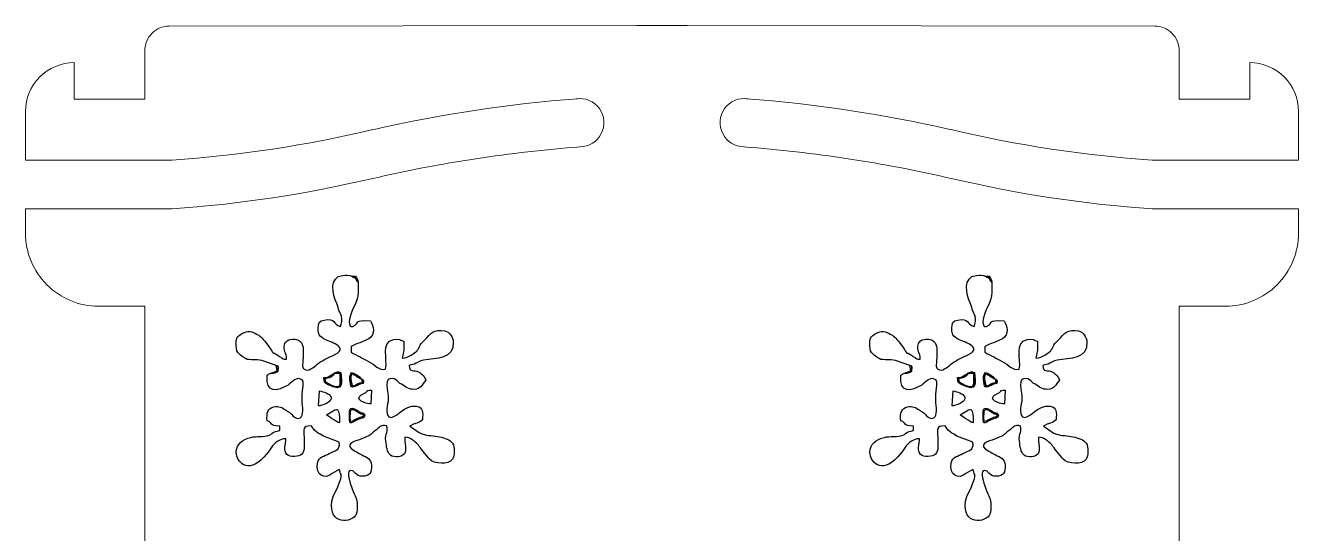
# Model space of a CAD drawing. Header units: centimetres. Extents: x -30.2 to 10.2, y 0.4 to 20.1.
# Drawn here: x -19.16 to -13.94, y 6.7 to 8.79 of the extents above; entities that cross this region are included whole.
import ezdxf

# ---------------------------------------------------------------- set-up
doc = ezdxf.new("R2010")
doc.units = ezdxf.units.CM
doc.header["$MEASUREMENT"] = 0
doc.layers.add('Layer 1', color=7, linetype='Continuous')

msp = doc.modelspace()

# ---------------------------------------------------------------- linework, layer by layer
at = {"layer": 'Layer 1', "color": 1, "lineweight": 9}
for points, knots in [([(-18.6726, 8.68265), (-18.6726, 8.70916), (-18.66206, 8.7346), (-18.64331, 8.75335), (-18.64331, 8.75335), (-18.62456, 8.7721), (-18.59912, 8.78264), (-18.5726, 8.78264)], [0, 0, 0, 0, 0.3333333, 0.3333333, 0.3333333, 0.3333333, 1, 1, 1, 1]), ([(-14.42891, 8.68265), (-14.42891, 8.70916), (-14.43945, 8.7346), (-14.4582, 8.75335), (-14.4582, 8.75335), (-14.47695, 8.7721), (-14.50239, 8.78264), (-14.52891, 8.78264)], [0, 0, 0, 0, 0.3333333, 0.3333333, 0.3333333, 0.3333333, 1, 1, 1, 1]), ([(-19.16256, 8.43265), (-19.16256, 8.48568), (-19.14149, 8.53655), (-19.10398, 8.57406), (-19.10398, 8.57406), (-19.06647, 8.61158), (-19.0156, 8.63264), (-18.96256, 8.63264)], [0, 0, 0, 0, 0.3333333, 0.3333333, 0.3333333, 0.3333333, 1, 1, 1, 1]), ([(-13.93895, 8.43265), (-13.93895, 8.48568), (-13.96002, 8.53655), (-13.99753, 8.57406), (-13.99753, 8.57406), (-14.03504, 8.61158), (-14.08591, 8.63264), (-14.13895, 8.63264)], [0, 0, 0, 0, 0.3333333, 0.3333333, 0.3333333, 0.3333333, 1, 1, 1, 1]), ([(-16.90283, 8.48443), (-16.86604, 8.49), (-16.82921, 8.4745), (-16.80748, 8.44428), (-16.80748, 8.44428), (-16.78576, 8.41406), (-16.78279, 8.37422), (-16.79981, 8.3411), (-16.79981, 8.3411), (-16.81682, 8.30801), (-16.85093, 8.2872), (-16.88815, 8.28726)], [0, 0, 0, 0, 0.25, 0.25, 0.25, 0.25, 0.5, 0.5, 0.5, 0.5, 1, 1, 1, 1]), ([(-16.19868, 8.48443), (-16.23547, 8.49), (-16.2723, 8.4745), (-16.29403, 8.44428), (-16.29403, 8.44428), (-16.31575, 8.41406), (-16.31872, 8.37422), (-16.3017, 8.3411), (-16.3017, 8.3411), (-16.28469, 8.30801), (-16.25058, 8.2872), (-16.21336, 8.28726)], [0, 0, 0, 0, 0.25, 0.25, 0.25, 0.25, 0.5, 0.5, 0.5, 0.5, 1, 1, 1, 1]), ([(-18.86256, 7.63268), (-18.94212, 7.63268), (-19.01843, 7.6643), (-19.07469, 7.72055), (-19.07469, 7.72055), (-19.13095, 7.77682), (-19.16256, 7.85312), (-19.16256, 7.93269)], [0, 0, 0, 0, 0.3333333, 0.3333333, 0.3333333, 0.3333333, 1, 1, 1, 1]), ([(-14.23895, 7.63268), (-14.15939, 7.63268), (-14.08308, 7.6643), (-14.02682, 7.72055), (-14.02682, 7.72055), (-13.97056, 7.77682), (-13.93895, 7.85312), (-13.93895, 7.93269)], [0, 0, 0, 0, 0.3333333, 0.3333333, 0.3333333, 0.3333333, 1, 1, 1, 1])]:
    msp.add_open_spline(points, degree=3, knots=knots, dxfattribs=at)
at = {"layer": 'Layer 1', "color": 242, "lineweight": 9}
for points in [[(-18.5726, 8.78264), (-18.5726, 8.78264), (-16.65374, 8.78535), (-16.65374, 8.78535)], [(-14.52891, 8.78264), (-14.52891, 8.78264), (-16.44777, 8.78535), (-16.44777, 8.78535)]]:
    msp.add_open_spline(points, degree=3, dxfattribs=at)
at = {"layer": 'Layer 1', "color": 1, "lineweight": 9}
for points in [[(-16.65374, 8.78535), (-16.65374, 8.78535), (-16.44777, 8.78535), (-16.44777, 8.78535)], [(-18.6726, 8.48265), (-18.6726, 8.48265), (-18.6726, 8.68265), (-18.6726, 8.68265)], [(-14.42891, 8.48265), (-14.42891, 8.48265), (-14.42891, 8.68265), (-14.42891, 8.68265)], [(-18.96254, 8.48265), (-18.96254, 8.48265), (-18.96254, 8.63264), (-18.96254, 8.63264)], [(-14.13897, 8.48265), (-14.13897, 8.48265), (-14.13897, 8.63264), (-14.13897, 8.63264)], [(-18.6726, 8.48265), (-18.6726, 8.48265), (-18.9626, 8.48265), (-18.9626, 8.48265)], [(-17.73758, 8.35705), (-17.46126, 8.42037), (-17.18056, 8.4629), (-16.89788, 8.48428)], [(-15.36393, 8.35705), (-15.64025, 8.42037), (-15.92095, 8.4629), (-16.20363, 8.48428)], [(-14.42891, 8.48265), (-14.42891, 8.48265), (-14.13891, 8.48265), (-14.13891, 8.48265)], [(-19.16256, 8.23265), (-19.16256, 8.23265), (-19.16256, 8.43265), (-19.16256, 8.43265)], [(-13.93895, 8.23265), (-13.93895, 8.23265), (-13.93895, 8.43265), (-13.93895, 8.43265)], [(-17.73764, 8.35765), (-18.00868, 8.29307), (-18.28463, 8.25126), (-18.56263, 8.23265)], [(-15.36387, 8.35765), (-15.09283, 8.29307), (-14.81688, 8.25126), (-14.53888, 8.23265)], [(-17.73758, 8.15702), (-17.45772, 8.22182), (-17.17333, 8.26523), (-16.88688, 8.2869)], [(-15.36393, 8.15702), (-15.64379, 8.22182), (-15.92818, 8.26523), (-16.21463, 8.2869)], [(-18.56257, 8.23265), (-18.56257, 8.23265), (-19.16257, 8.23265), (-19.16257, 8.23265)], [(-14.53894, 8.23265), (-14.53894, 8.23265), (-13.93894, 8.23265), (-13.93894, 8.23265)], [(-17.73758, 8.15766), (-18.00862, 8.09308), (-18.28457, 8.05128), (-18.56257, 8.03266)], [(-15.36393, 8.15766), (-15.09289, 8.09308), (-14.81694, 8.05128), (-14.53894, 8.03266)], [(-18.56257, 8.03268), (-18.56257, 8.03268), (-19.16257, 8.03268), (-19.16257, 8.03268)], [(-19.16256, 7.93269), (-19.16256, 7.93269), (-19.16256, 8.03268), (-19.16256, 8.03268)], [(-14.53894, 8.03268), (-14.53894, 8.03268), (-13.93894, 8.03268), (-13.93894, 8.03268)], [(-13.93895, 7.93269), (-13.93895, 7.93269), (-13.93895, 8.03268), (-13.93895, 8.03268)], [(-18.67261, 7.63268), (-18.67261, 7.63268), (-18.86264, 7.63268), (-18.86264, 7.63268)], [(-18.67261, 7.63271), (-18.67261, 7.63271), (-18.67261, 4.6799), (-18.67261, 4.6799)], [(-14.4289, 7.63271), (-14.4289, 7.63271), (-14.4289, 4.6799), (-14.4289, 4.6799)], [(-14.4289, 7.63268), (-14.4289, 7.63268), (-14.23887, 7.63268), (-14.23887, 7.63268)]]:
    msp.add_open_spline(points, degree=3, dxfattribs=at)
at = {"layer": 'Layer 1', "color": 250}
for points in [[(-18.1334, 7.38967), (-18.12598, 7.38713), (-18.13016, 7.3903), (-18.12574, 7.3852), (-18.12574, 7.3852), (-18.12574, 7.3852), (-18.1271, 7.36466), (-18.1271, 7.36466), (-18.1271, 7.36466), (-18.14028, 7.35754), (-18.1383, 7.35853), (-18.15788, 7.35627), (-18.15788, 7.35627), (-18.1671, 7.35345), (-18.16348, 7.35432), (-18.17107, 7.34917), (-18.17107, 7.34917), (-18.1776, 7.27186), (-18.12919, 7.28287), (-18.08519, 7.30905), (-18.08519, 7.30905), (-18.06757, 7.31953), (-18.05159, 7.34696), (-18.0277, 7.33057), (-18.0277, 7.33057), (-18.01643, 7.32283), (-18.02768, 7.29859), (-18.02768, 7.25578), (-18.02768, 7.25578), (-18.02767, 7.23477), (-18.02024, 7.19083), (-18.02933, 7.17946), (-18.02933, 7.17946), (-18.03668, 7.17026), (-18.04848, 7.16949), (-18.0585, 7.17674), (-18.0585, 7.17674), (-18.06868, 7.18412), (-18.07134, 7.19229), (-18.08206, 7.19865), (-18.08206, 7.19865), (-18.08799, 7.20218), (-18.08893, 7.20221), (-18.0951, 7.20675), (-18.0951, 7.20675), (-18.11059, 7.21816), (-18.12088, 7.22293), (-18.14366, 7.21957), (-18.14366, 7.21957), (-18.16814, 7.21598), (-18.17405, 7.19313), (-18.17107, 7.1624), (-18.17107, 7.1624), (-18.14401, 7.15499), (-18.1672, 7.14053), (-18.11868, 7.14039), (-18.11868, 7.14039), (-18.11938, 7.11523), (-18.11436, 7.12599), (-18.13646, 7.11818), (-18.13646, 7.11818), (-18.1553, 7.11152), (-18.15046, 7.10836), (-18.16288, 7.10297), (-18.16288, 7.10297), (-18.18225, 7.09459), (-18.21679, 7.10009), (-18.23829, 7.09421), (-18.23829, 7.09421), (-18.27252, 7.08487), (-18.29744, 7.06952), (-18.29743, 7.03188), (-18.29743, 7.03188), (-18.29743, 6.99603), (-18.25218, 6.94053), (-18.1845, 7.0128), (-18.1845, 7.0128), (-18.15628, 7.04291), (-18.15174, 7.06544), (-18.12701, 7.07805), (-18.12701, 7.07805), (-18.11315, 7.08512), (-18.11212, 7.08881), (-18.0948, 7.08887), (-18.0948, 7.08887), (-18.09347, 7.06655), (-18.10595, 7.0402), (-18.08946, 7.02359), (-18.08946, 7.02359), (-18.07727, 7.01128), (-18.04005, 7.01432), (-18.02848, 7.02477), (-18.02848, 7.02477), (-18.01465, 7.03726), (-18.0189, 7.07061), (-18.01923, 7.0951), (-18.01923, 7.0951), (-18.01967, 7.12807), (-18.02922, 7.14142), (-17.98919, 7.14142), (-17.98919, 7.14142), (-17.98109, 7.12533), (-17.95713, 7.1065), (-17.94034, 7.09981), (-17.94034, 7.09981), (-17.94034, 7.09981), (-17.87478, 7.07394), (-17.87478, 7.07394), (-17.87478, 7.07394), (-17.87112, 7.03848), (-17.89175, 7.04144), (-17.91613, 7.02752), (-17.91613, 7.02752), (-17.93515, 7.01666), (-17.9606, 7.01511), (-17.96461, 6.9895), (-17.96461, 6.9895), (-17.97253, 6.93896), (-17.93517, 6.9187), (-17.90462, 6.94627), (-17.90462, 6.94627), (-17.90462, 6.94627), (-17.87482, 6.96229), (-17.87482, 6.96229), (-17.87482, 6.96229), (-17.87425, 6.96155), (-17.87364, 6.9612), (-17.87345, 6.95983), (-17.87345, 6.95983), (-17.86976, 6.93312), (-17.85665, 6.95205), (-17.88137, 6.89188), (-17.88137, 6.89188), (-17.88137, 6.89188), (-17.90064, 6.85185), (-17.90064, 6.85185), (-17.90064, 6.85185), (-17.93227, 6.7387), (-17.83409, 6.73829), (-17.80865, 6.77335), (-17.80865, 6.77335), (-17.79855, 6.78727), (-17.80095, 6.82367), (-17.80426, 6.84033), (-17.80426, 6.84033), (-17.80499, 6.84396), (-17.86664, 6.97426), (-17.82048, 6.95721), (-17.82048, 6.95721), (-17.81125, 6.95382), (-17.81801, 6.95521), (-17.80929, 6.94694), (-17.80929, 6.94694), (-17.8018, 6.93985), (-17.79351, 6.93479), (-17.78046, 6.93476), (-17.78046, 6.93476), (-17.74898, 6.93466), (-17.74111, 6.95057), (-17.74268, 6.9795), (-17.74268, 6.9795), (-17.74421, 7.00775), (-17.76193, 7.01181), (-17.78282, 7.02214), (-17.78282, 7.02214), (-17.79343, 7.02737), (-17.79887, 7.03254), (-17.80912, 7.03782), (-17.80912, 7.03782), (-17.86251, 7.06528), (-17.80726, 7.07913), (-17.79638, 7.08331), (-17.79638, 7.08331), (-17.79638, 7.08331), (-17.75411, 7.10047), (-17.75411, 7.10047), (-17.75411, 7.10047), (-17.74617, 7.10453), (-17.7448, 7.10676), (-17.7385, 7.11251), (-17.7385, 7.11251), (-17.73153, 7.11886), (-17.72852, 7.12066), (-17.72081, 7.12643), (-17.72081, 7.12643), (-17.70825, 7.13585), (-17.70132, 7.14755), (-17.6814, 7.14142), (-17.6814, 7.14142), (-17.67055, 7.11692), (-17.68876, 7.11317), (-17.68401, 7.07869), (-17.68401, 7.07869), (-17.68109, 7.05749), (-17.67942, 7.03397), (-17.6649, 7.02161), (-17.6649, 7.02161), (-17.65045, 7.00929), (-17.61732, 7.01218), (-17.6076, 7.02686), (-17.6076, 7.02686), (-17.59761, 7.04195), (-17.60654, 7.07322), (-17.60654, 7.09492), (-17.60654, 7.09492), (-17.59049, 7.09471), (-17.58678, 7.09159), (-17.57723, 7.08488), (-17.57723, 7.08488), (-17.55468, 7.06907), (-17.55229, 7.0653), (-17.53703, 7.04427), (-17.53703, 7.04427), (-17.53703, 7.04427), (-17.50886, 7.0096), (-17.50886, 7.0096), (-17.50886, 7.0096), (-17.50818, 7.00886), (-17.50619, 7.00672), (-17.50549, 7.00599), (-17.50549, 7.00599), (-17.48391, 6.98386), (-17.42655, 6.98018), (-17.41056, 7.00467), (-17.41056, 7.00467), (-17.40242, 7.01714), (-17.39925, 7.05483), (-17.4099, 7.07024), (-17.4099, 7.07024), (-17.41969, 7.08439), (-17.44349, 7.09233), (-17.46329, 7.09672), (-17.46329, 7.09672), (-17.48449, 7.10139), (-17.5145, 7.10055), (-17.53271, 7.10777), (-17.53271, 7.10777), (-17.56082, 7.1189), (-17.56829, 7.13096), (-17.585, 7.13987), (-17.585, 7.13987), (-17.5843, 7.14046), (-17.58315, 7.14215), (-17.58278, 7.14148), (-17.58278, 7.14148), (-17.58278, 7.14148), (-17.57353, 7.14704), (-17.57353, 7.14704), (-17.57353, 7.14704), (-17.56424, 7.15127), (-17.56595, 7.14934), (-17.55722, 7.15207), (-17.55722, 7.15207), (-17.5458, 7.15564), (-17.54199, 7.15987), (-17.53309, 7.16591), (-17.53309, 7.16591), (-17.53267, 7.19955), (-17.52871, 7.2157), (-17.55826, 7.22208), (-17.55826, 7.22208), (-17.60869, 7.23293), (-17.64914, 7.16049), (-17.67187, 7.17874), (-17.67187, 7.17874), (-17.68667, 7.19065), (-17.67579, 7.2301), (-17.67388, 7.2506), (-17.67388, 7.2506), (-17.67161, 7.27464), (-17.69885, 7.35156), (-17.64973, 7.33428), (-17.64973, 7.33428), (-17.63905, 7.33051), (-17.63407, 7.3216), (-17.62599, 7.31595), (-17.62599, 7.31595), (-17.61854, 7.31074), (-17.62677, 7.31645), (-17.61942, 7.31213), (-17.61942, 7.31213), (-17.60223, 7.30199), (-17.59086, 7.29044), (-17.56709, 7.29145), (-17.56709, 7.29145), (-17.54018, 7.29257), (-17.53653, 7.31023), (-17.51946, 7.32925), (-17.51946, 7.32925), (-17.52187, 7.33869), (-17.53856, 7.3578), (-17.54756, 7.36232), (-17.54756, 7.36232), (-17.57232, 7.37474), (-17.58659, 7.35661), (-17.58804, 7.38947), (-17.58804, 7.38947), (-17.57816, 7.39457), (-17.57038, 7.39274), (-17.5589, 7.39843), (-17.5589, 7.39843), (-17.54486, 7.40535), (-17.54799, 7.40784), (-17.52903, 7.41084), (-17.52903, 7.41084), (-17.47871, 7.41878), (-17.40215, 7.41598), (-17.40702, 7.4864), (-17.40702, 7.4864), (-17.40829, 7.50482), (-17.42361, 7.52809), (-17.4415, 7.53142), (-17.4415, 7.53142), (-17.48802, 7.54008), (-17.49897, 7.52176), (-17.52479, 7.49338), (-17.52479, 7.49338), (-17.53247, 7.48493), (-17.53714, 7.48372), (-17.54252, 7.47303), (-17.54252, 7.47303), (-17.55482, 7.4486), (-17.55667, 7.44604), (-17.57928, 7.43243), (-17.57928, 7.43243), (-17.59017, 7.42588), (-17.60174, 7.42071), (-17.61648, 7.41968), (-17.61648, 7.41968), (-17.60937, 7.45755), (-17.6089, 7.44295), (-17.61004, 7.4891), (-17.61004, 7.4891), (-17.62569, 7.49291), (-17.62893, 7.50031), (-17.65282, 7.49547), (-17.65282, 7.49547), (-17.70602, 7.48468), (-17.67536, 7.41669), (-17.68489, 7.37366), (-17.68489, 7.37366), (-17.71559, 7.36937), (-17.72496, 7.39095), (-17.75541, 7.40631), (-17.75541, 7.40631), (-17.76799, 7.41267), (-17.77736, 7.41787), (-17.7898, 7.42444), (-17.7898, 7.42444), (-17.80221, 7.43097), (-17.81521, 7.4372), (-17.82588, 7.44362), (-17.82588, 7.44362), (-17.82588, 7.44362), (-17.82577, 7.46671), (-17.82577, 7.46671), (-17.82577, 7.46671), (-17.80545, 7.479), (-17.7761, 7.48703), (-17.75403, 7.49913), (-17.75403, 7.49913), (-17.72466, 7.51522), (-17.73498, 7.55248), (-17.74645, 7.57304), (-17.74645, 7.57304), (-17.82196, 7.57634), (-17.78593, 7.56487), (-17.819, 7.54981), (-17.819, 7.54981), (-17.82951, 7.54502), (-17.83458, 7.55516), (-17.83374, 7.57022), (-17.83374, 7.57022), (-17.83157, 7.6095), (-17.8037, 7.64084), (-17.79858, 7.67572), (-17.79858, 7.67572), (-17.79642, 7.6904), (-17.79791, 7.71557), (-17.79789, 7.73136), (-17.79789, 7.73136), (-17.79789, 7.73136), (-17.80359, 7.73972), (-17.80359, 7.73972), (-17.80359, 7.73972), (-17.80695, 7.74515), (-17.8029, 7.74102), (-17.80749, 7.74631), (-17.80749, 7.74631), (-17.81328, 7.753), (-17.81163, 7.74896), (-17.82294, 7.75596), (-17.82294, 7.75596), (-17.83204, 7.76058), (-17.84853, 7.76008), (-17.86092, 7.75898), (-17.86092, 7.75898), (-17.91767, 7.75394), (-17.90208, 7.68026), (-17.88542, 7.64355), (-17.88542, 7.64355), (-17.87969, 7.63095), (-17.8796, 7.62516), (-17.8748, 7.61206), (-17.8748, 7.61206), (-17.87287, 7.60679), (-17.87022, 7.60284), (-17.86802, 7.59784), (-17.86802, 7.59784), (-17.86491, 7.59086), (-17.86726, 7.60057), (-17.86539, 7.59072), (-17.86539, 7.59072), (-17.86303, 7.57842), (-17.86525, 7.5598), (-17.87045, 7.54902), (-17.87045, 7.54902), (-17.90144, 7.56127), (-17.89007, 7.58382), (-17.93662, 7.57599), (-17.93662, 7.57599), (-17.95808, 7.57237), (-17.96119, 7.56283), (-17.96164, 7.5427), (-17.96164, 7.5427), (-17.96216, 7.52048), (-17.95821, 7.50869), (-17.9325, 7.49575), (-17.9325, 7.49575), (-17.90555, 7.4822), (-17.82784, 7.46364), (-17.90207, 7.42957), (-17.90207, 7.42957), (-17.92528, 7.41892), (-17.94851, 7.40909), (-17.96655, 7.39294), (-17.96655, 7.39294), (-17.97815, 7.38254), (-18.0027, 7.3621), (-18.01876, 7.37472), (-18.01876, 7.37472), (-18.03206, 7.38515), (-18.02289, 7.39132), (-18.02275, 7.43769), (-18.02275, 7.43769), (-18.02269, 7.45983), (-18.02056, 7.48075), (-18.04284, 7.49322), (-18.04284, 7.49322), (-18.05995, 7.50279), (-18.09231, 7.49738), (-18.09811, 7.4792), (-18.09811, 7.4792), (-18.10795, 7.4484), (-18.0894, 7.443), (-18.09128, 7.41546), (-18.09128, 7.41546), (-18.10702, 7.41556), (-18.10348, 7.41555), (-18.11985, 7.42681), (-18.11985, 7.42681), (-18.16714, 7.45936), (-18.12335, 7.41162), (-18.17762, 7.48479), (-18.17762, 7.48479), (-18.1902, 7.50175), (-18.19928, 7.51074), (-18.21813, 7.52077), (-18.21813, 7.52077), (-18.24089, 7.53288), (-18.25871, 7.53083), (-18.27971, 7.51704), (-18.27971, 7.51704), (-18.29964, 7.50395), (-18.29999, 7.49341), (-18.29706, 7.45872), (-18.29706, 7.45872), (-18.2957, 7.44259), (-18.28948, 7.44055), (-18.27959, 7.4317), (-18.27959, 7.4317), (-18.24833, 7.40366), (-18.24627, 7.41799), (-18.19295, 7.41025), (-18.19295, 7.41025), (-18.19295, 7.41025), (-18.1334, 7.38967), (-18.1334, 7.38967)], [(-15.5334, 7.38967), (-15.52598, 7.38713), (-15.53016, 7.3903), (-15.52574, 7.3852), (-15.52574, 7.3852), (-15.52574, 7.3852), (-15.5271, 7.36466), (-15.5271, 7.36466), (-15.5271, 7.36466), (-15.54028, 7.35754), (-15.5383, 7.35853), (-15.55788, 7.35627), (-15.55788, 7.35627), (-15.5671, 7.35345), (-15.56348, 7.35432), (-15.57107, 7.34917), (-15.57107, 7.34917), (-15.5776, 7.27186), (-15.52919, 7.28287), (-15.48519, 7.30905), (-15.48519, 7.30905), (-15.46757, 7.31953), (-15.45159, 7.34696), (-15.4277, 7.33057), (-15.4277, 7.33057), (-15.41643, 7.32283), (-15.42768, 7.29859), (-15.42768, 7.25578), (-15.42768, 7.25578), (-15.42767, 7.23477), (-15.42024, 7.19083), (-15.42933, 7.17946), (-15.42933, 7.17946), (-15.43668, 7.17026), (-15.44848, 7.16949), (-15.4585, 7.17674), (-15.4585, 7.17674), (-15.46868, 7.18412), (-15.47134, 7.19229), (-15.48206, 7.19865), (-15.48206, 7.19865), (-15.48799, 7.20218), (-15.48893, 7.20221), (-15.4951, 7.20675), (-15.4951, 7.20675), (-15.51059, 7.21816), (-15.52088, 7.22293), (-15.54366, 7.21957), (-15.54366, 7.21957), (-15.56814, 7.21598), (-15.57405, 7.19313), (-15.57107, 7.1624), (-15.57107, 7.1624), (-15.54401, 7.15499), (-15.5672, 7.14053), (-15.51868, 7.14039), (-15.51868, 7.14039), (-15.51938, 7.11523), (-15.51436, 7.12599), (-15.53646, 7.11818), (-15.53646, 7.11818), (-15.5553, 7.11152), (-15.55046, 7.10836), (-15.56288, 7.10297), (-15.56288, 7.10297), (-15.58225, 7.09459), (-15.61679, 7.10009), (-15.63829, 7.09421), (-15.63829, 7.09421), (-15.67252, 7.08487), (-15.69744, 7.06952), (-15.69743, 7.03188), (-15.69743, 7.03188), (-15.69743, 6.99603), (-15.65218, 6.94053), (-15.5845, 7.0128), (-15.5845, 7.0128), (-15.55628, 7.04291), (-15.55174, 7.06544), (-15.52701, 7.07805), (-15.52701, 7.07805), (-15.51315, 7.08512), (-15.51212, 7.08881), (-15.4948, 7.08887), (-15.4948, 7.08887), (-15.49347, 7.06655), (-15.50595, 7.0402), (-15.48946, 7.02359), (-15.48946, 7.02359), (-15.47727, 7.01128), (-15.44005, 7.01432), (-15.42848, 7.02477), (-15.42848, 7.02477), (-15.41465, 7.03726), (-15.4189, 7.07061), (-15.41923, 7.0951), (-15.41923, 7.0951), (-15.41967, 7.12807), (-15.42922, 7.14142), (-15.38919, 7.14142), (-15.38919, 7.14142), (-15.38109, 7.12533), (-15.35713, 7.1065), (-15.34034, 7.09981), (-15.34034, 7.09981), (-15.34034, 7.09981), (-15.27478, 7.07394), (-15.27478, 7.07394), (-15.27478, 7.07394), (-15.27112, 7.03848), (-15.29175, 7.04144), (-15.31613, 7.02752), (-15.31613, 7.02752), (-15.33515, 7.01666), (-15.3606, 7.01511), (-15.36461, 6.9895), (-15.36461, 6.9895), (-15.37253, 6.93896), (-15.33517, 6.9187), (-15.30462, 6.94627), (-15.30462, 6.94627), (-15.30462, 6.94627), (-15.27482, 6.96229), (-15.27482, 6.96229), (-15.27482, 6.96229), (-15.27425, 6.96155), (-15.27364, 6.9612), (-15.27345, 6.95983), (-15.27345, 6.95983), (-15.26976, 6.93312), (-15.25665, 6.95205), (-15.28137, 6.89188), (-15.28137, 6.89188), (-15.28137, 6.89188), (-15.30064, 6.85185), (-15.30064, 6.85185), (-15.30064, 6.85185), (-15.33227, 6.7387), (-15.23409, 6.73829), (-15.20865, 6.77335), (-15.20865, 6.77335), (-15.19855, 6.78727), (-15.20095, 6.82367), (-15.20426, 6.84033), (-15.20426, 6.84033), (-15.20499, 6.84396), (-15.26664, 6.97426), (-15.22048, 6.95721), (-15.22048, 6.95721), (-15.21125, 6.95382), (-15.21801, 6.95521), (-15.20929, 6.94694), (-15.20929, 6.94694), (-15.2018, 6.93985), (-15.19351, 6.93479), (-15.18046, 6.93476), (-15.18046, 6.93476), (-15.14898, 6.93466), (-15.14111, 6.95057), (-15.14268, 6.9795), (-15.14268, 6.9795), (-15.14421, 7.00775), (-15.16193, 7.01181), (-15.18282, 7.02214), (-15.18282, 7.02214), (-15.19343, 7.02737), (-15.19887, 7.03254), (-15.20912, 7.03782), (-15.20912, 7.03782), (-15.26251, 7.06528), (-15.20726, 7.07913), (-15.19638, 7.08331), (-15.19638, 7.08331), (-15.19638, 7.08331), (-15.15411, 7.10047), (-15.15411, 7.10047), (-15.15411, 7.10047), (-15.14617, 7.10453), (-15.1448, 7.10676), (-15.1385, 7.11251), (-15.1385, 7.11251), (-15.13153, 7.11886), (-15.12852, 7.12066), (-15.12081, 7.12643), (-15.12081, 7.12643), (-15.10825, 7.13585), (-15.10132, 7.14755), (-15.0814, 7.14142), (-15.0814, 7.14142), (-15.07055, 7.11692), (-15.08876, 7.11317), (-15.08401, 7.07869), (-15.08401, 7.07869), (-15.08109, 7.05749), (-15.07942, 7.03397), (-15.0649, 7.02161), (-15.0649, 7.02161), (-15.05045, 7.00929), (-15.01732, 7.01218), (-15.0076, 7.02686), (-15.0076, 7.02686), (-14.99761, 7.04195), (-15.00654, 7.07322), (-15.00654, 7.09492), (-15.00654, 7.09492), (-14.99049, 7.09471), (-14.98678, 7.09159), (-14.97723, 7.08488), (-14.97723, 7.08488), (-14.95468, 7.06907), (-14.95229, 7.0653), (-14.93703, 7.04427), (-14.93703, 7.04427), (-14.93703, 7.04427), (-14.90886, 7.0096), (-14.90886, 7.0096), (-14.90886, 7.0096), (-14.90818, 7.00886), (-14.90619, 7.00672), (-14.90549, 7.00599), (-14.90549, 7.00599), (-14.88391, 6.98386), (-14.82655, 6.98018), (-14.81056, 7.00467), (-14.81056, 7.00467), (-14.80242, 7.01714), (-14.79925, 7.05483), (-14.8099, 7.07024), (-14.8099, 7.07024), (-14.81969, 7.08439), (-14.84349, 7.09233), (-14.86329, 7.09672), (-14.86329, 7.09672), (-14.88449, 7.10139), (-14.9145, 7.10055), (-14.93271, 7.10777), (-14.93271, 7.10777), (-14.96082, 7.1189), (-14.96829, 7.13096), (-14.985, 7.13987), (-14.985, 7.13987), (-14.9843, 7.14046), (-14.98315, 7.14215), (-14.98278, 7.14148), (-14.98278, 7.14148), (-14.98278, 7.14148), (-14.97353, 7.14704), (-14.97353, 7.14704), (-14.97353, 7.14704), (-14.96424, 7.15127), (-14.96595, 7.14934), (-14.95722, 7.15207), (-14.95722, 7.15207), (-14.9458, 7.15564), (-14.94199, 7.15987), (-14.93309, 7.16591), (-14.93309, 7.16591), (-14.93267, 7.19955), (-14.92871, 7.2157), (-14.95826, 7.22208), (-14.95826, 7.22208), (-15.00869, 7.23293), (-15.04914, 7.16049), (-15.07187, 7.17874), (-15.07187, 7.17874), (-15.08667, 7.19065), (-15.07579, 7.2301), (-15.07388, 7.2506), (-15.07388, 7.2506), (-15.07161, 7.27464), (-15.09885, 7.35156), (-15.04973, 7.33428), (-15.04973, 7.33428), (-15.03905, 7.33051), (-15.03407, 7.3216), (-15.02599, 7.31595), (-15.02599, 7.31595), (-15.01854, 7.31074), (-15.02677, 7.31645), (-15.01942, 7.31213), (-15.01942, 7.31213), (-15.00223, 7.30199), (-14.99086, 7.29044), (-14.96709, 7.29145), (-14.96709, 7.29145), (-14.94018, 7.29257), (-14.93653, 7.31023), (-14.91946, 7.32925), (-14.91946, 7.32925), (-14.92187, 7.33869), (-14.93856, 7.3578), (-14.94756, 7.36232), (-14.94756, 7.36232), (-14.97232, 7.37474), (-14.98659, 7.35661), (-14.98804, 7.38947), (-14.98804, 7.38947), (-14.97816, 7.39457), (-14.97038, 7.39274), (-14.9589, 7.39843), (-14.9589, 7.39843), (-14.94486, 7.40535), (-14.94799, 7.40784), (-14.92903, 7.41084), (-14.92903, 7.41084), (-14.87871, 7.41878), (-14.80215, 7.41598), (-14.80702, 7.4864), (-14.80702, 7.4864), (-14.80829, 7.50482), (-14.82361, 7.52809), (-14.8415, 7.53142), (-14.8415, 7.53142), (-14.88802, 7.54008), (-14.89897, 7.52176), (-14.92479, 7.49338), (-14.92479, 7.49338), (-14.93247, 7.48493), (-14.93714, 7.48372), (-14.94252, 7.47303), (-14.94252, 7.47303), (-14.95482, 7.4486), (-14.95667, 7.44604), (-14.97928, 7.43243), (-14.97928, 7.43243), (-14.99017, 7.42588), (-15.00174, 7.42071), (-15.01648, 7.41968), (-15.01648, 7.41968), (-15.00937, 7.45755), (-15.0089, 7.44295), (-15.01004, 7.4891), (-15.01004, 7.4891), (-15.02569, 7.49291), (-15.02893, 7.50031), (-15.05282, 7.49547), (-15.05282, 7.49547), (-15.10602, 7.48468), (-15.07536, 7.41669), (-15.08489, 7.37366), (-15.08489, 7.37366), (-15.11559, 7.36937), (-15.12496, 7.39095), (-15.15541, 7.40631), (-15.15541, 7.40631), (-15.16799, 7.41267), (-15.17736, 7.41787), (-15.1898, 7.42444), (-15.1898, 7.42444), (-15.20221, 7.43097), (-15.21521, 7.4372), (-15.22588, 7.44362), (-15.22588, 7.44362), (-15.22588, 7.44362), (-15.22577, 7.46671), (-15.22577, 7.46671), (-15.22577, 7.46671), (-15.20545, 7.479), (-15.1761, 7.48703), (-15.15403, 7.49913), (-15.15403, 7.49913), (-15.12466, 7.51522), (-15.13498, 7.55248), (-15.14645, 7.57304), (-15.14645, 7.57304), (-15.22196, 7.57634), (-15.18593, 7.56487), (-15.219, 7.54981), (-15.219, 7.54981), (-15.22951, 7.54502), (-15.23458, 7.55516), (-15.23374, 7.57022), (-15.23374, 7.57022), (-15.23157, 7.6095), (-15.2037, 7.64084), (-15.19858, 7.67572), (-15.19858, 7.67572), (-15.19642, 7.6904), (-15.19791, 7.71557), (-15.19789, 7.73136), (-15.19789, 7.73136), (-15.19789, 7.73136), (-15.20359, 7.73972), (-15.20359, 7.73972), (-15.20359, 7.73972), (-15.20695, 7.74515), (-15.2029, 7.74102), (-15.20749, 7.74631), (-15.20749, 7.74631), (-15.21328, 7.753), (-15.21163, 7.74896), (-15.22294, 7.75596), (-15.22294, 7.75596), (-15.23204, 7.76058), (-15.24853, 7.76008), (-15.26092, 7.75898), (-15.26092, 7.75898), (-15.31767, 7.75394), (-15.30208, 7.68026), (-15.28542, 7.64355), (-15.28542, 7.64355), (-15.27969, 7.63095), (-15.2796, 7.62516), (-15.2748, 7.61206), (-15.2748, 7.61206), (-15.27287, 7.60679), (-15.27022, 7.60284), (-15.26802, 7.59784), (-15.26802, 7.59784), (-15.26491, 7.59086), (-15.26726, 7.60057), (-15.26539, 7.59072), (-15.26539, 7.59072), (-15.26303, 7.57842), (-15.26525, 7.5598), (-15.27045, 7.54902), (-15.27045, 7.54902), (-15.30144, 7.56127), (-15.29007, 7.58382), (-15.33662, 7.57599), (-15.33662, 7.57599), (-15.35808, 7.57237), (-15.36119, 7.56283), (-15.36164, 7.5427), (-15.36164, 7.5427), (-15.36216, 7.52048), (-15.35821, 7.50869), (-15.3325, 7.49575), (-15.3325, 7.49575), (-15.30555, 7.4822), (-15.22784, 7.46364), (-15.30207, 7.42957), (-15.30207, 7.42957), (-15.32528, 7.41892), (-15.34851, 7.40909), (-15.36655, 7.39294), (-15.36655, 7.39294), (-15.37815, 7.38254), (-15.4027, 7.3621), (-15.41876, 7.37472), (-15.41876, 7.37472), (-15.43206, 7.38515), (-15.42289, 7.39132), (-15.42275, 7.43769), (-15.42275, 7.43769), (-15.42269, 7.45983), (-15.42056, 7.48075), (-15.44284, 7.49322), (-15.44284, 7.49322), (-15.45995, 7.50279), (-15.49231, 7.49738), (-15.49811, 7.4792), (-15.49811, 7.4792), (-15.50795, 7.4484), (-15.4894, 7.443), (-15.49128, 7.41546), (-15.49128, 7.41546), (-15.50702, 7.41556), (-15.50348, 7.41555), (-15.51985, 7.42681), (-15.51985, 7.42681), (-15.56714, 7.45936), (-15.52335, 7.41162), (-15.57762, 7.48479), (-15.57762, 7.48479), (-15.5902, 7.50175), (-15.59928, 7.51074), (-15.61813, 7.52077), (-15.61813, 7.52077), (-15.64089, 7.53288), (-15.65871, 7.53083), (-15.67971, 7.51704), (-15.67971, 7.51704), (-15.69964, 7.50395), (-15.69999, 7.49341), (-15.69706, 7.45872), (-15.69706, 7.45872), (-15.6957, 7.44259), (-15.68948, 7.44055), (-15.67959, 7.4317), (-15.67959, 7.4317), (-15.64833, 7.40366), (-15.64627, 7.41799), (-15.59295, 7.41025), (-15.59295, 7.41025), (-15.59295, 7.41025), (-15.5334, 7.38967), (-15.5334, 7.38967)]]:
    msp.add_open_spline(points, degree=3, knots=[0, 0, 0, 0, 0.0081301, 0.0081301, 0.0081301, 0.0081301, 0.0162602, 0.0162602, 0.0162602, 0.0162602, 0.0243902, 0.0243902, 0.0243902, 0.0243902, 0.0325203, 0.0325203, 0.0325203, 0.0325203, 0.0406504, 0.0406504, 0.0406504, 0.0406504, 0.0487805, 0.0487805, 0.0487805, 0.0487805, 0.0569106, 0.0569106, 0.0569106, 0.0569106, 0.0650407, 0.0650407, 0.0650407, 0.0650407, 0.0731707, 0.0731707, 0.0731707, 0.0731707, 0.0813008, 0.0813008, 0.0813008, 0.0813008, 0.0894309, 0.0894309, 0.0894309, 0.0894309, 0.097561, 0.097561, 0.097561, 0.097561, 0.1056911, 0.1056911, 0.1056911, 0.1056911, 0.1138211, 0.1138211, 0.1138211, 0.1138211, 0.1219512, 0.1219512, 0.1219512, 0.1219512, 0.1300813, 0.1300813, 0.1300813, 0.1300813, 0.1382114, 0.1382114, 0.1382114, 0.1382114, 0.1463415, 0.1463415, 0.1463415, 0.1463415, 0.1544715, 0.1544715, 0.1544715, 0.1544715, 0.1626016, 0.1626016, 0.1626016, 0.1626016, 0.1707317, 0.1707317, 0.1707317, 0.1707317, 0.1788618, 0.1788618, 0.1788618, 0.1788618, 0.1869919, 0.1869919, 0.1869919, 0.1869919, 0.195122, 0.195122, 0.195122, 0.195122, 0.203252, 0.203252, 0.203252, 0.203252, 0.2113821, 0.2113821, 0.2113821, 0.2113821, 0.2195122, 0.2195122, 0.2195122, 0.2195122, 0.2276423, 0.2276423, 0.2276423, 0.2276423, 0.2357724, 0.2357724, 0.2357724, 0.2357724, 0.2439024, 0.2439024, 0.2439024, 0.2439024, 0.2520325, 0.2520325, 0.2520325, 0.2520325, 0.2601626, 0.2601626, 0.2601626, 0.2601626, 0.2682927, 0.2682927, 0.2682927, 0.2682927, 0.2764228, 0.2764228, 0.2764228, 0.2764228, 0.2845528, 0.2845528, 0.2845528, 0.2845528, 0.2926829, 0.2926829, 0.2926829, 0.2926829, 0.300813, 0.300813, 0.300813, 0.300813, 0.3089431, 0.3089431, 0.3089431, 0.3089431, 0.3170732, 0.3170732, 0.3170732, 0.3170732, 0.3252033, 0.3252033, 0.3252033, 0.3252033, 0.3333333, 0.3333333, 0.3333333, 0.3333333, 0.3414634, 0.3414634, 0.3414634, 0.3414634, 0.3495935, 0.3495935, 0.3495935, 0.3495935, 0.3577236, 0.3577236, 0.3577236, 0.3577236, 0.3658537, 0.3658537, 0.3658537, 0.3658537, 0.3739837, 0.3739837, 0.3739837, 0.3739837, 0.3821138, 0.3821138, 0.3821138, 0.3821138, 0.3902439, 0.3902439, 0.3902439, 0.3902439, 0.398374, 0.398374, 0.398374, 0.398374, 0.4065041, 0.4065041, 0.4065041, 0.4065041, 0.4146341, 0.4146341, 0.4146341, 0.4146341, 0.4227642, 0.4227642, 0.4227642, 0.4227642, 0.4308943, 0.4308943, 0.4308943, 0.4308943, 0.4390244, 0.4390244, 0.4390244, 0.4390244, 0.4471545, 0.4471545, 0.4471545, 0.4471545, 0.4552846, 0.4552846, 0.4552846, 0.4552846, 0.4634146, 0.4634146, 0.4634146, 0.4634146, 0.4715447, 0.4715447, 0.4715447, 0.4715447, 0.4796748, 0.4796748, 0.4796748, 0.4796748, 0.4878049, 0.4878049, 0.4878049, 0.4878049, 0.495935, 0.495935, 0.495935, 0.495935, 0.504065, 0.504065, 0.504065, 0.504065, 0.5121951, 0.5121951, 0.5121951, 0.5121951, 0.5203252, 0.5203252, 0.5203252, 0.5203252, 0.5284553, 0.5284553, 0.5284553, 0.5284553, 0.5365854, 0.5365854, 0.5365854, 0.5365854, 0.5447154, 0.5447154, 0.5447154, 0.5447154, 0.5528455, 0.5528455, 0.5528455, 0.5528455, 0.5609756, 0.5609756, 0.5609756, 0.5609756, 0.5691057, 0.5691057, 0.5691057, 0.5691057, 0.5772358, 0.5772358, 0.5772358, 0.5772358, 0.5853659, 0.5853659, 0.5853659, 0.5853659, 0.5934959, 0.5934959, 0.5934959, 0.5934959, 0.601626, 0.601626, 0.601626, 0.601626, 0.6097561, 0.6097561, 0.6097561, 0.6097561, 0.6178862, 0.6178862, 0.6178862, 0.6178862, 0.6260163, 0.6260163, 0.6260163, 0.6260163, 0.6341463, 0.6341463, 0.6341463, 0.6341463, 0.6422764, 0.6422764, 0.6422764, 0.6422764, 0.6504065, 0.6504065, 0.6504065, 0.6504065, 0.6585366, 0.6585366, 0.6585366, 0.6585366, 0.6666667, 0.6666667, 0.6666667, 0.6666667, 0.6747967, 0.6747967, 0.6747967, 0.6747967, 0.6829268, 0.6829268, 0.6829268, 0.6829268, 0.6910569, 0.6910569, 0.6910569, 0.6910569, 0.699187, 0.699187, 0.699187, 0.699187, 0.7073171, 0.7073171, 0.7073171, 0.7073171, 0.7154472, 0.7154472, 0.7154472, 0.7154472, 0.7235772, 0.7235772, 0.7235772, 0.7235772, 0.7317073, 0.7317073, 0.7317073, 0.7317073, 0.7398374, 0.7398374, 0.7398374, 0.7398374, 0.7479675, 0.7479675, 0.7479675, 0.7479675, 0.7560976, 0.7560976, 0.7560976, 0.7560976, 0.7642276, 0.7642276, 0.7642276, 0.7642276, 0.7723577, 0.7723577, 0.7723577, 0.7723577, 0.7804878, 0.7804878, 0.7804878, 0.7804878, 0.7886179, 0.7886179, 0.7886179, 0.7886179, 0.796748, 0.796748, 0.796748, 0.796748, 0.804878, 0.804878, 0.804878, 0.804878, 0.8130081, 0.8130081, 0.8130081, 0.8130081, 0.8211382, 0.8211382, 0.8211382, 0.8211382, 0.8292683, 0.8292683, 0.8292683, 0.8292683, 0.8373984, 0.8373984, 0.8373984, 0.8373984, 0.8455285, 0.8455285, 0.8455285, 0.8455285, 0.8536585, 0.8536585, 0.8536585, 0.8536585, 0.8617886, 0.8617886, 0.8617886, 0.8617886, 0.8699187, 0.8699187, 0.8699187, 0.8699187, 0.8780488, 0.8780488, 0.8780488, 0.8780488, 0.8861789, 0.8861789, 0.8861789, 0.8861789, 0.8943089, 0.8943089, 0.8943089, 0.8943089, 0.902439, 0.902439, 0.902439, 0.902439, 0.9105691, 0.9105691, 0.9105691, 0.9105691, 0.9186992, 0.9186992, 0.9186992, 0.9186992, 0.9268293, 0.9268293, 0.9268293, 0.9268293, 0.9349593, 0.9349593, 0.9349593, 0.9349593, 0.9430894, 0.9430894, 0.9430894, 0.9430894, 0.9512195, 0.9512195, 0.9512195, 0.9512195, 0.9593496, 0.9593496, 0.9593496, 0.9593496, 0.9674797, 0.9674797, 0.9674797, 0.9674797, 0.9756098, 0.9756098, 0.9756098, 0.9756098, 0.9837398, 0.9837398, 0.9837398, 0.9837398, 1, 1, 1, 1], dxfattribs=at)
at = {"layer": 'Layer 1', "color": 251}
for points, knots in [([(-17.79789, 7.73136), (-17.79895, 7.74459), (-17.80291, 7.74781), (-17.80837, 7.75596), (-17.80837, 7.75596), (-17.80837, 7.75596), (-17.82294, 7.75596), (-17.82294, 7.75596), (-17.82294, 7.75596), (-17.81163, 7.74896), (-17.81328, 7.753), (-17.80749, 7.74631), (-17.80749, 7.74631), (-17.8029, 7.74102), (-17.80695, 7.74515), (-17.80359, 7.73972), (-17.80359, 7.73972), (-17.80359, 7.73972), (-17.79789, 7.73136), (-17.79789, 7.73136)], [0, 0, 0, 0, 0.1666667, 0.1666667, 0.1666667, 0.1666667, 0.3333333, 0.3333333, 0.3333333, 0.3333333, 0.5, 0.5, 0.5, 0.5, 0.6666667, 0.6666667, 0.6666667, 0.6666667, 1, 1, 1, 1]), ([(-15.19789, 7.73136), (-15.19895, 7.74459), (-15.20291, 7.74781), (-15.20837, 7.75596), (-15.20837, 7.75596), (-15.20837, 7.75596), (-15.22294, 7.75596), (-15.22294, 7.75596), (-15.22294, 7.75596), (-15.21163, 7.74896), (-15.21328, 7.753), (-15.20749, 7.74631), (-15.20749, 7.74631), (-15.2029, 7.74102), (-15.20695, 7.74515), (-15.20359, 7.73972), (-15.20359, 7.73972), (-15.20359, 7.73972), (-15.19789, 7.73136), (-15.19789, 7.73136)], [0, 0, 0, 0, 0.1666667, 0.1666667, 0.1666667, 0.1666667, 0.3333333, 0.3333333, 0.3333333, 0.3333333, 0.5, 0.5, 0.5, 0.5, 0.6666667, 0.6666667, 0.6666667, 0.6666667, 1, 1, 1, 1]), ([(-18.15788, 7.35627), (-18.1383, 7.35853), (-18.14028, 7.35754), (-18.1271, 7.36466), (-18.1271, 7.36466), (-18.1271, 7.36466), (-18.12574, 7.3852), (-18.12574, 7.3852), (-18.12574, 7.3852), (-18.13016, 7.3903), (-18.12598, 7.38713), (-18.1334, 7.38967), (-18.1334, 7.38967), (-18.1334, 7.38967), (-18.12927, 7.36736), (-18.12927, 7.36736), (-18.12927, 7.36736), (-18.12927, 7.36736), (-18.15788, 7.35627), (-18.15788, 7.35627)], [0, 0, 0, 0, 0.1666667, 0.1666667, 0.1666667, 0.1666667, 0.3333333, 0.3333333, 0.3333333, 0.3333333, 0.5, 0.5, 0.5, 0.5, 0.6666667, 0.6666667, 0.6666667, 0.6666667, 1, 1, 1, 1]), ([(-15.55788, 7.35627), (-15.5383, 7.35853), (-15.54028, 7.35754), (-15.5271, 7.36466), (-15.5271, 7.36466), (-15.5271, 7.36466), (-15.52574, 7.3852), (-15.52574, 7.3852), (-15.52574, 7.3852), (-15.53016, 7.3903), (-15.52598, 7.38713), (-15.5334, 7.38967), (-15.5334, 7.38967), (-15.5334, 7.38967), (-15.52927, 7.36736), (-15.52927, 7.36736), (-15.52927, 7.36736), (-15.52927, 7.36736), (-15.55788, 7.35627), (-15.55788, 7.35627)], [0, 0, 0, 0, 0.1666667, 0.1666667, 0.1666667, 0.1666667, 0.3333333, 0.3333333, 0.3333333, 0.3333333, 0.5, 0.5, 0.5, 0.5, 0.6666667, 0.6666667, 0.6666667, 0.6666667, 1, 1, 1, 1]), ([(-17.83277, 7.19983), (-17.83277, 7.13832), (-17.83361, 7.15073), (-17.7974, 7.16789), (-17.7974, 7.16789), (-17.77508, 7.17847), (-17.77487, 7.16857), (-17.76974, 7.18583), (-17.76974, 7.18583), (-17.78091, 7.20052), (-17.7822, 7.19113), (-17.79416, 7.20003), (-17.79416, 7.20003), (-17.80194, 7.20581), (-17.83277, 7.22758), (-17.83277, 7.19983)], [0, 0, 0, 0, 0.2, 0.2, 0.2, 0.2, 0.4, 0.4, 0.4, 0.4, 0.6, 0.6, 0.6, 0.6, 1, 1, 1, 1]), ([(-15.23277, 7.19983), (-15.23277, 7.13832), (-15.23361, 7.15073), (-15.1974, 7.16789), (-15.1974, 7.16789), (-15.17508, 7.17847), (-15.17487, 7.16857), (-15.16974, 7.18583), (-15.16974, 7.18583), (-15.18091, 7.20052), (-15.1822, 7.19113), (-15.19416, 7.20003), (-15.19416, 7.20003), (-15.20194, 7.20581), (-15.23277, 7.22758), (-15.23277, 7.19983)], [0, 0, 0, 0, 0.2, 0.2, 0.2, 0.2, 0.4, 0.4, 0.4, 0.4, 0.6, 0.6, 0.6, 0.6, 1, 1, 1, 1])]:
    msp.add_open_spline(points, degree=3, knots=knots, dxfattribs=at)
at = {"layer": 'Layer 1', "color": 29}
for points in [[(-17.87829, 7.3576), (-17.86998, 7.35174), (-17.87202, 7.36481), (-17.87083, 7.33994), (-17.87083, 7.33994), (-17.86856, 7.29224), (-17.87982, 7.29515), (-17.91807, 7.31396), (-17.91807, 7.31396), (-17.93113, 7.32039), (-17.93288, 7.31936), (-17.93428, 7.33625), (-17.93428, 7.33625), (-17.91644, 7.33689), (-17.89959, 7.34729), (-17.89231, 7.3572), (-17.89231, 7.3572), (-17.89231, 7.3572), (-17.87833, 7.3576), (-17.87833, 7.3576), (-17.87833, 7.3576), (-17.88251, 7.36105), (-17.86948, 7.36802), (-17.89411, 7.35966), (-17.89411, 7.35966), (-17.89469, 7.35945), (-17.90566, 7.35163), (-17.90687, 7.35078), (-17.90687, 7.35078), (-17.91656, 7.34413), (-17.92223, 7.33998), (-17.93768, 7.33964), (-17.93768, 7.33964), (-17.93768, 7.31976), (-17.93744, 7.31863), (-17.92388, 7.3117), (-17.92388, 7.3117), (-17.85058, 7.27419), (-17.86792, 7.31976), (-17.86792, 7.36063), (-17.86792, 7.36063), (-17.88923, 7.36712), (-17.86968, 7.36228), (-17.87829, 7.3576)], [(-15.27829, 7.3576), (-15.26998, 7.35174), (-15.27202, 7.36481), (-15.27083, 7.33994), (-15.27083, 7.33994), (-15.26856, 7.29224), (-15.27982, 7.29515), (-15.31807, 7.31396), (-15.31807, 7.31396), (-15.33113, 7.32039), (-15.33288, 7.31936), (-15.33428, 7.33625), (-15.33428, 7.33625), (-15.31644, 7.33689), (-15.29959, 7.34729), (-15.29231, 7.3572), (-15.29231, 7.3572), (-15.29231, 7.3572), (-15.27833, 7.3576), (-15.27833, 7.3576), (-15.27833, 7.3576), (-15.28251, 7.36105), (-15.26948, 7.36802), (-15.29411, 7.35966), (-15.29411, 7.35966), (-15.29469, 7.35945), (-15.30566, 7.35163), (-15.30687, 7.35078), (-15.30687, 7.35078), (-15.31656, 7.34413), (-15.32223, 7.33998), (-15.33768, 7.33964), (-15.33768, 7.33964), (-15.33768, 7.31976), (-15.33744, 7.31863), (-15.32388, 7.3117), (-15.32388, 7.3117), (-15.25058, 7.27419), (-15.26792, 7.31976), (-15.26792, 7.36063), (-15.26792, 7.36063), (-15.28923, 7.36712), (-15.26968, 7.36228), (-15.27829, 7.3576)]]:
    msp.add_open_spline(points, degree=3, knots=[0, 0, 0, 0, 0.0833333, 0.0833333, 0.0833333, 0.0833333, 0.1666667, 0.1666667, 0.1666667, 0.1666667, 0.25, 0.25, 0.25, 0.25, 0.3333333, 0.3333333, 0.3333333, 0.3333333, 0.4166667, 0.4166667, 0.4166667, 0.4166667, 0.5, 0.5, 0.5, 0.5, 0.5833333, 0.5833333, 0.5833333, 0.5833333, 0.6666667, 0.6666667, 0.6666667, 0.6666667, 0.75, 0.75, 0.75, 0.75, 0.8333333, 0.8333333, 0.8333333, 0.8333333, 1, 1, 1, 1], dxfattribs=at)
at = {"layer": 'Layer 1', "color": 7}
for points, knots in [([(-17.87829, 7.3576), (-17.87829, 7.3576), (-17.87833, 7.3576), (-17.87833, 7.3576), (-17.87833, 7.3576), (-17.87833, 7.3576), (-17.89231, 7.3572), (-17.89231, 7.3572), (-17.89231, 7.3572), (-17.89959, 7.34729), (-17.91644, 7.33689), (-17.93428, 7.33625), (-17.93428, 7.33625), (-17.93288, 7.31936), (-17.93113, 7.32039), (-17.91807, 7.31396), (-17.91807, 7.31396), (-17.87982, 7.29515), (-17.86856, 7.29224), (-17.87083, 7.33994), (-17.87083, 7.33994), (-17.87202, 7.36481), (-17.86998, 7.35174), (-17.87829, 7.3576)], [0, 0, 0, 0, 0.1428571, 0.1428571, 0.1428571, 0.1428571, 0.2857143, 0.2857143, 0.2857143, 0.2857143, 0.4285714, 0.4285714, 0.4285714, 0.4285714, 0.5714286, 0.5714286, 0.5714286, 0.5714286, 0.7142857, 0.7142857, 0.7142857, 0.7142857, 1, 1, 1, 1]), ([(-17.78303, 7.33472), (-17.78303, 7.33472), (-17.78389, 7.33342), (-17.78389, 7.33342), (-17.78389, 7.33342), (-17.79641, 7.33799), (-17.81141, 7.34993), (-17.82237, 7.35724), (-17.82237, 7.35724), (-17.82689, 7.34781), (-17.82839, 7.34523), (-17.82733, 7.33488), (-17.82733, 7.33488), (-17.82154, 7.2784), (-17.81632, 7.31565), (-17.77981, 7.31884), (-17.77981, 7.31884), (-17.77981, 7.31884), (-17.78303, 7.33472), (-17.78303, 7.33472)], [0, 0, 0, 0, 0.1666667, 0.1666667, 0.1666667, 0.1666667, 0.3333333, 0.3333333, 0.3333333, 0.3333333, 0.5, 0.5, 0.5, 0.5, 0.6666667, 0.6666667, 0.6666667, 0.6666667, 1, 1, 1, 1]), ([(-15.27829, 7.3576), (-15.27829, 7.3576), (-15.27833, 7.3576), (-15.27833, 7.3576), (-15.27833, 7.3576), (-15.27833, 7.3576), (-15.29231, 7.3572), (-15.29231, 7.3572), (-15.29231, 7.3572), (-15.29959, 7.34729), (-15.31644, 7.33689), (-15.33428, 7.33625), (-15.33428, 7.33625), (-15.33288, 7.31936), (-15.33113, 7.32039), (-15.31807, 7.31396), (-15.31807, 7.31396), (-15.27982, 7.29515), (-15.26856, 7.29224), (-15.27083, 7.33994), (-15.27083, 7.33994), (-15.27202, 7.36481), (-15.26998, 7.35174), (-15.27829, 7.3576)], [0, 0, 0, 0, 0.1428571, 0.1428571, 0.1428571, 0.1428571, 0.2857143, 0.2857143, 0.2857143, 0.2857143, 0.4285714, 0.4285714, 0.4285714, 0.4285714, 0.5714286, 0.5714286, 0.5714286, 0.5714286, 0.7142857, 0.7142857, 0.7142857, 0.7142857, 1, 1, 1, 1]), ([(-15.18303, 7.33472), (-15.18303, 7.33472), (-15.18389, 7.33342), (-15.18389, 7.33342), (-15.18389, 7.33342), (-15.19641, 7.33799), (-15.21141, 7.34993), (-15.22237, 7.35724), (-15.22237, 7.35724), (-15.22689, 7.34781), (-15.22839, 7.34523), (-15.22733, 7.33488), (-15.22733, 7.33488), (-15.22154, 7.2784), (-15.21632, 7.31565), (-15.17981, 7.31884), (-15.17981, 7.31884), (-15.17981, 7.31884), (-15.18303, 7.33472), (-15.18303, 7.33472)], [0, 0, 0, 0, 0.1666667, 0.1666667, 0.1666667, 0.1666667, 0.3333333, 0.3333333, 0.3333333, 0.3333333, 0.5, 0.5, 0.5, 0.5, 0.6666667, 0.6666667, 0.6666667, 0.6666667, 1, 1, 1, 1]), ([(-17.96016, 7.22332), (-17.95062, 7.22349), (-17.90024, 7.23726), (-17.90878, 7.2603), (-17.90878, 7.2603), (-17.91402, 7.27443), (-17.93957, 7.2816), (-17.95627, 7.28479), (-17.95627, 7.28479), (-17.95627, 7.28479), (-17.96016, 7.22332), (-17.96016, 7.22332)], [0, 0, 0, 0, 0.25, 0.25, 0.25, 0.25, 0.5, 0.5, 0.5, 0.5, 1, 1, 1, 1]), ([(-17.7944, 7.25229), (-17.78413, 7.23947), (-17.76181, 7.23121), (-17.74537, 7.23128), (-17.74537, 7.23128), (-17.74537, 7.23128), (-17.74234, 7.28783), (-17.74234, 7.28783), (-17.74234, 7.28783), (-17.77019, 7.28674), (-17.752, 7.28639), (-17.77192, 7.27546), (-17.77192, 7.27546), (-17.78592, 7.26775), (-17.79072, 7.26909), (-17.7944, 7.25229)], [0, 0, 0, 0, 0.2, 0.2, 0.2, 0.2, 0.4, 0.4, 0.4, 0.4, 0.6, 0.6, 0.6, 0.6, 1, 1, 1, 1]), ([(-15.36016, 7.22332), (-15.35062, 7.22349), (-15.30024, 7.23726), (-15.30878, 7.2603), (-15.30878, 7.2603), (-15.31402, 7.27443), (-15.33957, 7.2816), (-15.35627, 7.28479), (-15.35627, 7.28479), (-15.35627, 7.28479), (-15.36016, 7.22332), (-15.36016, 7.22332)], [0, 0, 0, 0, 0.25, 0.25, 0.25, 0.25, 0.5, 0.5, 0.5, 0.5, 1, 1, 1, 1]), ([(-15.1944, 7.25229), (-15.18413, 7.23947), (-15.16181, 7.23121), (-15.14537, 7.23128), (-15.14537, 7.23128), (-15.14537, 7.23128), (-15.14234, 7.28783), (-15.14234, 7.28783), (-15.14234, 7.28783), (-15.17019, 7.28674), (-15.152, 7.28639), (-15.17192, 7.27546), (-15.17192, 7.27546), (-15.18592, 7.26775), (-15.19072, 7.26909), (-15.1944, 7.25229)], [0, 0, 0, 0, 0.2, 0.2, 0.2, 0.2, 0.4, 0.4, 0.4, 0.4, 0.6, 0.6, 0.6, 0.6, 1, 1, 1, 1]), ([(-17.92731, 7.18662), (-17.92538, 7.18422), (-17.88415, 7.15581), (-17.87407, 7.15357), (-17.87407, 7.15357), (-17.87406, 7.16778), (-17.87289, 7.18672), (-17.87827, 7.19997), (-17.87827, 7.19997), (-17.88216, 7.20958), (-17.88282, 7.21103), (-17.8927, 7.20789), (-17.8927, 7.20789), (-17.8927, 7.20789), (-17.92731, 7.18662), (-17.92731, 7.18662)], [0, 0, 0, 0, 0.2, 0.2, 0.2, 0.2, 0.4, 0.4, 0.4, 0.4, 0.6, 0.6, 0.6, 0.6, 1, 1, 1, 1]), ([(-17.82935, 7.19633), (-17.82935, 7.15722), (-17.832, 7.15822), (-17.82123, 7.16017), (-17.82123, 7.16017), (-17.81574, 7.16115), (-17.80923, 7.16881), (-17.7908, 7.17528), (-17.7908, 7.17528), (-17.78204, 7.17837), (-17.78102, 7.17829), (-17.7733, 7.18225), (-17.7733, 7.18225), (-17.78296, 7.19577), (-17.78062, 7.18648), (-17.79534, 7.19536), (-17.79534, 7.19536), (-17.79537, 7.19537), (-17.82935, 7.22578), (-17.82935, 7.19633)], [0, 0, 0, 0, 0.1666667, 0.1666667, 0.1666667, 0.1666667, 0.3333333, 0.3333333, 0.3333333, 0.3333333, 0.5, 0.5, 0.5, 0.5, 0.6666667, 0.6666667, 0.6666667, 0.6666667, 1, 1, 1, 1]), ([(-15.32731, 7.18662), (-15.32538, 7.18422), (-15.28415, 7.15581), (-15.27407, 7.15357), (-15.27407, 7.15357), (-15.27406, 7.16778), (-15.27289, 7.18672), (-15.27827, 7.19997), (-15.27827, 7.19997), (-15.28216, 7.20958), (-15.28282, 7.21103), (-15.2927, 7.20789), (-15.2927, 7.20789), (-15.2927, 7.20789), (-15.32731, 7.18662), (-15.32731, 7.18662)], [0, 0, 0, 0, 0.2, 0.2, 0.2, 0.2, 0.4, 0.4, 0.4, 0.4, 0.6, 0.6, 0.6, 0.6, 1, 1, 1, 1]), ([(-15.22935, 7.19633), (-15.22935, 7.15722), (-15.232, 7.15822), (-15.22123, 7.16017), (-15.22123, 7.16017), (-15.21574, 7.16115), (-15.20923, 7.16881), (-15.1908, 7.17528), (-15.1908, 7.17528), (-15.18204, 7.17837), (-15.18102, 7.17829), (-15.1733, 7.18225), (-15.1733, 7.18225), (-15.18296, 7.19577), (-15.18062, 7.18648), (-15.19534, 7.19536), (-15.19534, 7.19536), (-15.19537, 7.19537), (-15.22935, 7.22578), (-15.22935, 7.19633)], [0, 0, 0, 0, 0.1666667, 0.1666667, 0.1666667, 0.1666667, 0.3333333, 0.3333333, 0.3333333, 0.3333333, 0.5, 0.5, 0.5, 0.5, 0.6666667, 0.6666667, 0.6666667, 0.6666667, 1, 1, 1, 1])]:
    msp.add_open_spline(points, degree=3, knots=knots, dxfattribs=at)
at = {"layer": 'Layer 1', "color": 39}
for points in [[(-17.78303, 7.33472), (-17.78303, 7.33472), (-17.77981, 7.31884), (-17.77981, 7.31884), (-17.77981, 7.31884), (-17.81632, 7.31565), (-17.82154, 7.2784), (-17.82733, 7.33488), (-17.82733, 7.33488), (-17.82839, 7.34523), (-17.82689, 7.34781), (-17.82237, 7.35724), (-17.82237, 7.35724), (-17.81141, 7.34993), (-17.79641, 7.33799), (-17.78389, 7.33342), (-17.78389, 7.33342), (-17.79279, 7.34437), (-17.81187, 7.35948), (-17.82577, 7.36065), (-17.82577, 7.36065), (-17.82873, 7.3545), (-17.83282, 7.3457), (-17.83207, 7.33707), (-17.83207, 7.33707), (-17.83207, 7.337), (-17.82832, 7.30656), (-17.828, 7.30598), (-17.828, 7.30598), (-17.81895, 7.28977), (-17.7988, 7.31354), (-17.77696, 7.31533), (-17.77696, 7.31533), (-17.77578, 7.33061), (-17.77351, 7.32742), (-17.78303, 7.33472)], [(-15.18303, 7.33472), (-15.18303, 7.33472), (-15.17981, 7.31884), (-15.17981, 7.31884), (-15.17981, 7.31884), (-15.21632, 7.31565), (-15.22154, 7.2784), (-15.22733, 7.33488), (-15.22733, 7.33488), (-15.22839, 7.34523), (-15.22689, 7.34781), (-15.22237, 7.35724), (-15.22237, 7.35724), (-15.21141, 7.34993), (-15.19641, 7.33799), (-15.18389, 7.33342), (-15.18389, 7.33342), (-15.19279, 7.34437), (-15.21187, 7.35948), (-15.22577, 7.36065), (-15.22577, 7.36065), (-15.22873, 7.3545), (-15.23282, 7.3457), (-15.23207, 7.33707), (-15.23207, 7.33707), (-15.23207, 7.337), (-15.22832, 7.30656), (-15.228, 7.30598), (-15.228, 7.30598), (-15.21895, 7.28977), (-15.1988, 7.31354), (-15.17696, 7.31533), (-15.17696, 7.31533), (-15.17578, 7.33061), (-15.17351, 7.32742), (-15.18303, 7.33472)]]:
    msp.add_open_spline(points, degree=3, knots=[0, 0, 0, 0, 0.1, 0.1, 0.1, 0.1, 0.2, 0.2, 0.2, 0.2, 0.3, 0.3, 0.3, 0.3, 0.4, 0.4, 0.4, 0.4, 0.5, 0.5, 0.5, 0.5, 0.6, 0.6, 0.6, 0.6, 0.7, 0.7, 0.7, 0.7, 0.8, 0.8, 0.8, 0.8, 1, 1, 1, 1], dxfattribs=at)

doc.saveas('drawing.dxf')
